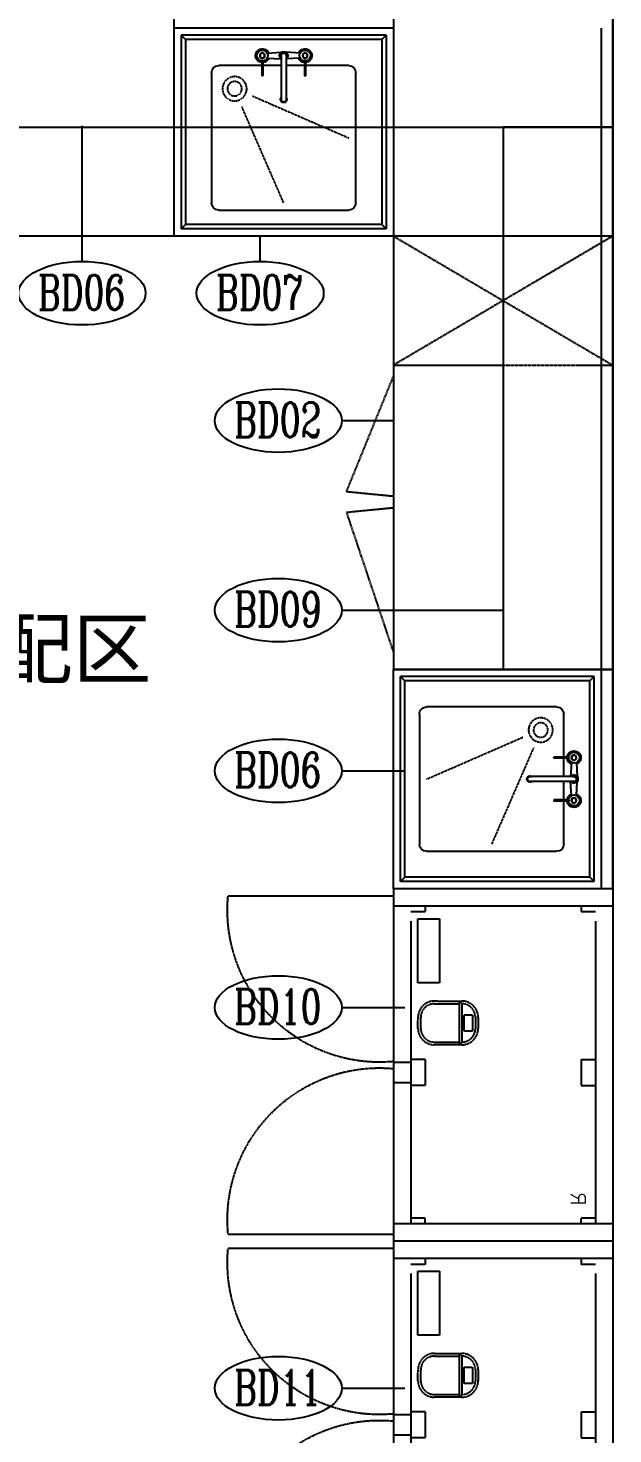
# Model space of a CAD drawing. Extents: x -12047294 to -5625356, y -1456591 to -622873.
# Drawn here: x -6020111 to -6018086, y -718280 to -713413 of the extents above; entities that cross this region are included whole.
import ezdxf

# ---------------------------------------------------------------- set-up
doc = ezdxf.new("R2010")
doc.units = 0
doc.header["$LTSCALE"] = 10
doc.header["$MEASUREMENT"] = 0
for name, pattern in [('__DASH', [0.35, 0.25, -0.1]), ('DASH', [0.35, 0.25, -0.1]), ('HIDDEN', [0.375, 0.25, -0.125])]:
    doc.linetypes.add(name, pattern=pattern)
for name, color, linetype in [('A-WALL', 2, 'Continuous'), ('EQUIP', 1, 'Continuous'), ('Iteam', 4, 'Continuous'), ('P-TEXT', 102, 'Continuous')]:
    doc.layers.add(name, color=color, linetype=linetype)
doc.styles.add('ARIAL', font='arial.ttf', dxfattribs={"width": 1.1})
doc.styles.add('SHZF-注释', font='romanc.shx', dxfattribs={"width": 0.8, "bigfont": 'shzf-hz.shx'})
doc.styles.get("Standard").update_dxf_attribs({"font": 'tjromans.shx', "width": 0.75, "bigfont": 'tjhztxt.shx'})

# ---------------------------------------------------------------- blocks, each defined once
blk = doc.blocks.new('LXX1546368')
at = {"layer": 'EQUIP', "linetype": 'ByBlock'}
for p, q in [((636.4, 537, 0), (-583.6, 537, 0)), ((-583.6, 537, 0), (-583.6, -223, 0)), ((636.4, 537, 0), (636.4, -223, 0)), ((636.4, -223, 0), (-583.6, -223, 0))]:
    blk.add_line(p, q, dxfattribs=at)
at = {"layer": 'EQUIP', "color": 8, "linetype": 'DASH', "ltscale": 0.8}
for p, q in [((-523.6, 537, 0), (-523.6, -223, 0)), ((576.4, 537, 0), (576.4, -223, 0)), ((524.4, 477, 0), (-523.6, 477, 0)), ((-503.6, 477, 0), (-503.6, 427, 0)), ((-44.6, 427, 0), (-44.6, 477, 0)), ((45.4, 427, 0), (45.4, 477, 0)), ((556.4, 477, 0), (556.4, 427, 0)), ((-523.6, 427, 0), (-503.6, 427, 0)), ((45.4, 427, 0), (-44.6, 427, 0)), ((576.4, 427, 0), (556.4, 427, 0)), ((200.6, 50.7, 0), (143.7, 50.6, 0)), ((143.7, 50.6, 0), (143.8, 22.2, 0)), ((191.1, 70.5, 0), (153.2, 70.5, 0)), ((191.1, 61.1, 0), (153.2, 61, 0)), ((200.6, 22.3, 0), (200.6, 50.7, 0)), ((96.4, 4.1, 0), (105.9, 13.6, 0)), ((96.4, 13.5, 0), (96.5, -81.2, 0)), ((248, 4.3, 0), (96.4, 4.1, 0)), ((238.5, 13.8, 0), (105.9, 13.6, 0)), ((106, -81.2, 0), (105.9, 4.1, 0)), ((143.8, 22.2, 0), (200.6, 22.3, 0)), ((248, 4.3, 0), (238.5, 13.8, 0)), ((238.7, -81, 0), (238.5, 4.3, 0)), ((248.2, -81, 0), (248, 13.8, 0)), ((-523.6, -113, 0), (-503.6, -113, 0)), ((-503.6, -113, 0), (-503.6, -163, 0)), ((-44.6, -113, 0), (-44.6, -163, 0)), ((45.4, -113, 0), (-44.6, -113, 0)), ((45.4, -113, 0), (45.4, -163, 0)), ((153.5, -128.5, 0), (191.4, -128.4, 0)), ((153.5, -138, 0), (191.4, -137.9, 0)), ((556.4, -113, 0), (556.4, -163, 0)), ((576.4, -113, 0), (556.4, -113, 0)), ((-44.6, -163, 0), (-523.6, -163, 0)), ((524.4, -163, 0), (-44.6, -163, 0)), ((-34.6, -163, 0), (-34.6, -223, 0)), ((35.4, -163, 0), (35.4, -223, 0)), ((-558.6, -795.5, 0), (-558.6, -223, 0)), ((611.1, -223, 0), (611.4, -795.5, 0))]:
    blk.add_line(p, q, dxfattribs=at)
at = {"layer": 'EQUIP', "color": 8, "linetype": 'DASH', "ltscale": 0.5, "elevation": 0}
blk.add_lwpolyline([(311.1, -138), (532.8, -138), (532.8, -63.6), (311.1, -63.6)], close=True, dxfattribs=at)
at = {"layer": 'EQUIP', "color": 8, "linetype": 'DASH', "ltscale": 0.8}
for centre, start, end in [((-510, -271.4, 0), 264.7043, 5.2705), ((562.8, -271.4, 0), 174.7295, 275.2957)]:
    blk.add_arc(centre, 526.4, start, end, dxfattribs=at)
at = {"layer": 'EQUIP', "color": 8, "linetype": 'DASH', "ltscale": 0.8, "extrusion": (0, 0, -1)}
for centre, major_axis, start_param, end_param in [((153.3, 13.6, 0), (40.2, 40.2), 3.925446, 5.496242), ((153.3, 13.6, 0), (33.5, 33.5), 3.925446, 5.496242), ((191.2, 13.7, 0), (-40.2, 40.2), 0.783853, 2.354649), ((191.2, 13.7, 0), (33.5, 33.5), -0.786943, 0.783853), ((153.4, -81.1, 0), (-40.2, 40.2), 3.925446, 5.496242), ((153.4, -81.1, 0), (-33.5, 33.5), 3.925446, 5.496242), ((191.3, -81.1, 0), (-40.2, 40.2), 2.354649, 3.925446), ((191.3, -81.1, 0), (33.5, 33.5), 0.783853, 2.354649)]:
    blk.add_ellipse(centre, major_axis=major_axis, ratio=1, start_param=start_param, end_param=end_param, dxfattribs=at)
at = {"layer": 'EQUIP', "color": 2}
blk.add_text('R', height=50, dxfattribs=at).set_placement((-460.1, 391.7, -8.7))
blk = doc.blocks.new('LXX15471802')
at = {"layer": 'EQUIP'}
blk.add_blockref('LXX1546368', (19.5, -115.5), dxfattribs=at)
blk = doc.blocks.new('dxpt760')
at = {"layer": 'EQUIP'}
for p, q in [((0, 0), (0, -760)), ((0, 0), (760, 0)), ((760, 0), (760, -760)), ((0, -40), (760, -40)), ((155, -170), (371.5, -170)), ((388.5, -170), (605, -170)), ((130, -645), (130, -195)), ((630, -195), (630, -645)), ((605, -670), (155, -670)), ((0, -760), (760, -760))]:
    blk.add_line(p, q, dxfattribs=at)
at = {"layer": 'EQUIP', "color": 8}
for p, q in [((25, -65), (25, -735)), ((25, -65), (735, -65)), ((25, -65), (40, -80)), ((40, -80), (40, -720)), ((40, -80), (720, -80)), ((735, -65), (720, -80)), ((720, -80), (720, -720)), ((735, -65), (735, -735)), ((40, -720), (25, -735)), ((40, -720), (720, -720)), ((720, -720), (735, -735)), ((25, -735), (735, -735))]:
    blk.add_line(p, q, dxfattribs=at)
at = {"layer": 'EQUIP', "ltscale": 150}
for p, q in [((323, -126.4), (371.1, -123.5)), ((323, -143.6), (371.1, -146.5)), ((372.2, -121.6), (364.5, -135)), ((364.5, -135), (371.5, -147.1)), ((371.5, -135), (371.5, -287)), ((387.7, -121.6), (372.2, -121.6)), ((395.5, -135), (387.7, -121.6)), ((388.5, -135), (388.5, -287)), ((388.5, -147.1), (395.5, -135)), ((437, -126.4), (388.9, -123.5)), ((437, -143.6), (388.9, -146.5))]:
    blk.add_line(p, q, dxfattribs=at)
at = {"layer": 'EQUIP', "ltscale": 50}
for p, q in [((304, -150.9), (304, -205)), ((308, -187), (304, -187)), ((308, -193), (304, -193)), ((308, -150.9), (308, -205)), ((452, -150.9), (452, -205)), ((452, -187), (456, -187)), ((452, -193), (456, -193)), ((456, -150.9), (456, -205)), ((308, -199), (304, -199)), ((308, -205), (304, -205)), ((452, -199), (456, -199)), ((452, -205), (456, -205))]:
    blk.add_line(p, q, dxfattribs=at)
at = {"layer": 'EQUIP', "color": 8, "linetype": 'DASH', "ltscale": 0.4}
for p, q in [((487.9, -275.1), (155, -420)), ((380, -645), (524.9, -312.1))]:
    blk.add_line(p, q, dxfattribs=at)
at = {"layer": 'EQUIP', "ltscale": 50}
for centre, radius in [((306, -135), 9), ((306, -135), 8), ((454, -135), 9), ((454, -135), 8)]:
    blk.add_circle(centre, radius, dxfattribs=at)
at = {"layer": 'EQUIP', "color": 8, "linetype": 'DASH', "ltscale": 0.4}
for radius in [42, 25]:
    blk.add_circle((550, -250), radius, dxfattribs=at)
at = {"layer": 'EQUIP', "ltscale": 10}
for centre, start, end in [((306, -135), 21.7259, 265.2198), ((306, -135), 274.7802, 338.2741), ((454, -135), 274.7802, 158.2741), ((454, -135), 201.7259, 265.2198)]:
    blk.add_arc(centre, 24, start, end, dxfattribs=at)
at = {"layer": 'EQUIP', "ltscale": 50}
for centre, radius, start, end in [((306, -135), 19, 276.0423, 263.9577), ((454, -135), 19, 276.0423, 263.9577), ((306, -135), 16, 262.8192, 277.1808), ((454, -135), 16, 262.8192, 277.1808)]:
    blk.add_arc(centre, radius, start, end, dxfattribs=at)
at = {"layer": 'EQUIP', "ltscale": 150}
for centre, radius, start, end in [((380, -135), 10, 328.2117, 211.7883), ((380, -135), 8.5, 0, 180), ((380, -287), 11, 140.5994, 39.4006), ((380, -287), 10, 148.2117, 31.7883), ((380, -287), 8.5, 180, 0)]:
    blk.add_arc(centre, radius, start, end, dxfattribs=at)
at = {"layer": 'EQUIP'}
for centre, start, end in [((155, -195), 90, 180), ((605, -195), 0, 90), ((155, -645), 180, 270), ((605, -645), 270, 0)]:
    blk.add_arc(centre, 25, start, end, dxfattribs=at)
blk = doc.blocks.new('LXX08465512')
at = {"layer": 'EQUIP'}
blk.add_blockref('dxpt760', (-390, 440), dxfattribs=at)
blk = doc.blocks.new('LXX08311725')
at = {"layer": 'EQUIP', "color": 8, "linetype": 'HIDDEN'}
for p, q in [((-771.2, -371.2, 3.5), (-324.2, 388.8, 3.5)), ((-771.2, 388.8, 3.5), (-324.2, -371.2, 3.5)), ((-324.2, -371.2, 3.5), (-324.2, 388.8, 3.5))]:
    blk.add_line(p, q, dxfattribs=at)
at = {"layer": 'EQUIP'}
for p, q in [((728.8, 388.8, 3.5), (-771.2, 388.8, 3.5)), ((-771.2, 388.8, 3.5), (-771.2, -371.2, 3.5)), ((728.8, -371.2, 3.5), (728.8, 388.8, 3.5)), ((-771.2, -371.2, 3.5), (728.8, -371.2, 3.5))]:
    blk.add_line(p, q, dxfattribs=at)
at = {"layer": 'EQUIP', "color": 8, "linetype": 'DASH'}
for p, q in [((114.2, -533.7, 3.5), (-284.9, -371.2, 3.5)), ((130.1, -371.2, 3.5), (114.2, -533.7, 3.5)), ((170.1, -371.2, 3.5), (185.9, -533.7, 3.5)), ((185.9, -533.7, 3.5), (670.1, -371.2, 3.5))]:
    blk.add_line(p, q, dxfattribs=at)

msp = doc.modelspace()

# ---------------------------------------------------------------- linework, layer by layer
at = {"layer": 'A-WALL'}
msp.add_line((-6018086.1, -713373.4), (-6018086.1, -720623.4), dxfattribs=at)
at = {"layer": 'EQUIP'}
for p, q in [((-6018126.1, -715633.4), (-6018126.1, -713413.4)), ((-6018086.1, -714133.4), (-6020776.1, -714133.4))]:
    msp.add_line(p, q, dxfattribs=at)
at = {"layer": 'EQUIP', "linetype": '__DASH'}
for points in [[(-6018086.1, -713373.4), (-6021156.1, -713373.4), (-6021156.1, -713756.3), (-6018086.1, -713756.3)], [(-6018086.1, -713756.3), (-6018466.1, -713756.3), (-6018466.1, -715633.4), (-6018086.1, -715633.4)]]:
    msp.add_lwpolyline(points, close=True, dxfattribs=at)
at = {"layer": 'Iteam'}
for p, q in [((-6019924.1, -714221.2, 0), (-6019924.1, -713751.2)), ((-6019307.7, -714221.2, 0), (-6019307.7, -714133.4)), ((-6019024.8, -714772.4, 0), (-6018846.1, -714772.4)), ((-6019024.8, -715428.5, 0), (-6018469.7, -715428.5)), ((-6019024.8, -715984.9, 0), (-6018806.1, -715984.9, 0)), ((-6019024.8, -716804.2, 0), (-6018806.1, -716804.2, 0)), ((-6019024.8, -718122.3, 0), (-6018806.1, -718122.3, 0))]:
    msp.add_line(p, q, dxfattribs=at)
for centre in [(-6019924.1, -714331.2, 0), (-6019307.7, -714331.2, 0), (-6019244.8, -714772.4, 0), (-6019244.8, -715428.5, 0), (-6019244.8, -715984.9, 0), (-6019244.8, -716804.2, 0), (-6019244.8, -718122.3, 0)]:
    msp.add_ellipse(centre, major_axis=(220, 0), ratio=0.5, dxfattribs=at)

# ---------------------------------------------------------------- block references
at = {"layer": 'EQUIP', "xscale": -1}
msp.add_blockref('LXX08465512', (-6019236.1, -713813.4), dxfattribs=at)
at = {"layer": 'EQUIP', "rotation": 270}
msp.add_blockref('LXX08311725', (-6018475, -714904.6, -3.5), dxfattribs=at)
at = {"layer": 'EQUIP', "xscale": -1, "rotation": 270}
for name, p in [('LXX08465512', (-6018526.1, -716003.4)), ('LXX15471802', (-6018507.6, -717049.3, 0)), ('LXX15471802', (-6018507.6, -718269.3, 0))]:
    msp.add_blockref(name, p, dxfattribs=at)

# ---------------------------------------------------------------- texts
at = {"layer": 'Iteam', "style": 'SHZF-注释', "width": 0.7}
for s, p in [('BD06', (-6020077.3, -714388.2)), ('BD07', (-6019460.9, -714388.2)), ('BD02', (-6019398.1, -714829.3)), ('BD09', (-6019398.1, -715485.5)), ('BD06', (-6019398.1, -716041.8)), ('BD10', (-6019398.1, -716861.1)), ('BD11', (-6019398.1, -718179.2))]:
    msp.add_text(s, height=120, dxfattribs=at).set_placement(p)
at = {"layer": 'P-TEXT', "style": 'ARIAL'}
msp.add_text('切配区', height=200, rotation=0, dxfattribs=at).set_placement((-6020502.1, -715662))

doc.saveas('drawing.dxf')
